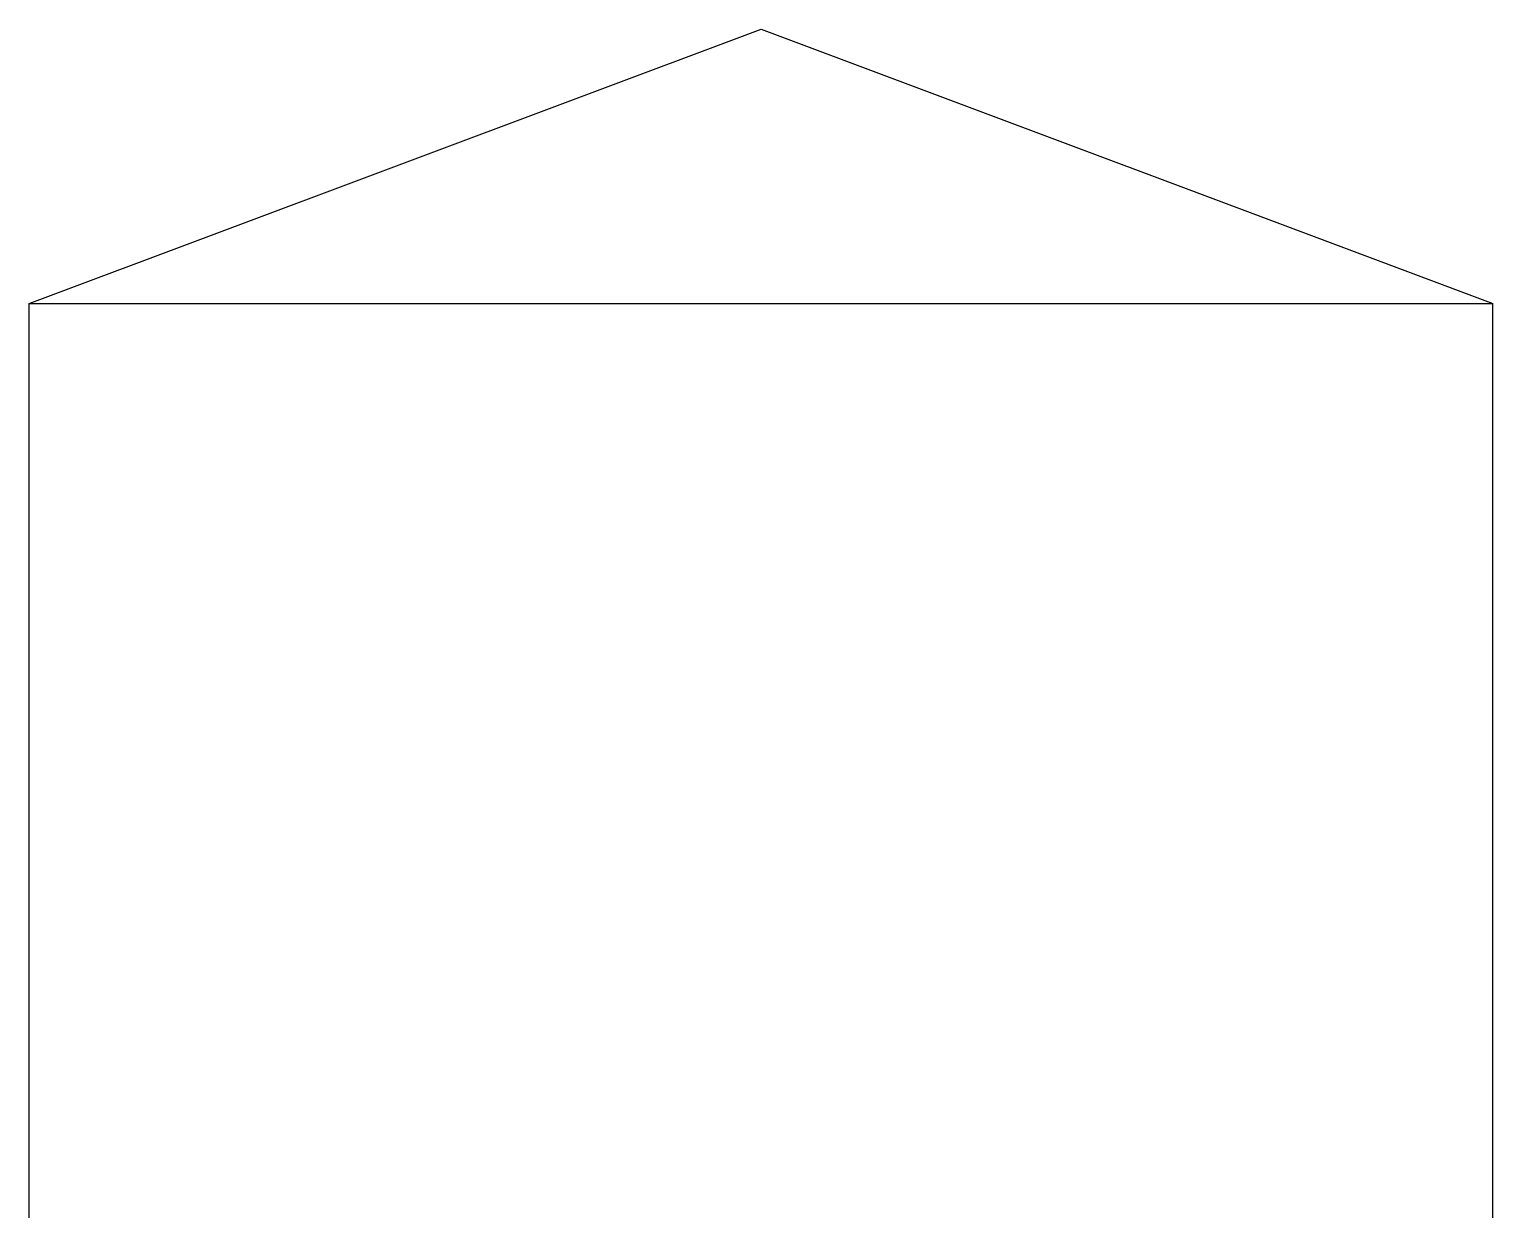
# Model space of a CAD drawing. Header units: metres. Extents: x 0 to 8, y 0 to 6.5.
import ezdxf

# ---------------------------------------------------------------- set-up
doc = ezdxf.new("R2010")
doc.units = ezdxf.units.M

msp = doc.modelspace()

# ---------------------------------------------------------------- linework, layer by layer
at = {"layer": 'HEA240'}
for p, q in [((0, 0), (0, 5)), ((8, 0), (8, 5))]:
    msp.add_line(p, q, dxfattribs=at)
at = {"layer": 'IPE300'}
for p, q in [((0, 5), (4, 6.5)), ((4, 6.5), (8, 5))]:
    msp.add_line(p, q, dxfattribs=at)
at = {"layer": 'SHS100'}
msp.add_line((0, 5), (8, 5), dxfattribs=at)

doc.saveas('drawing.dxf')
